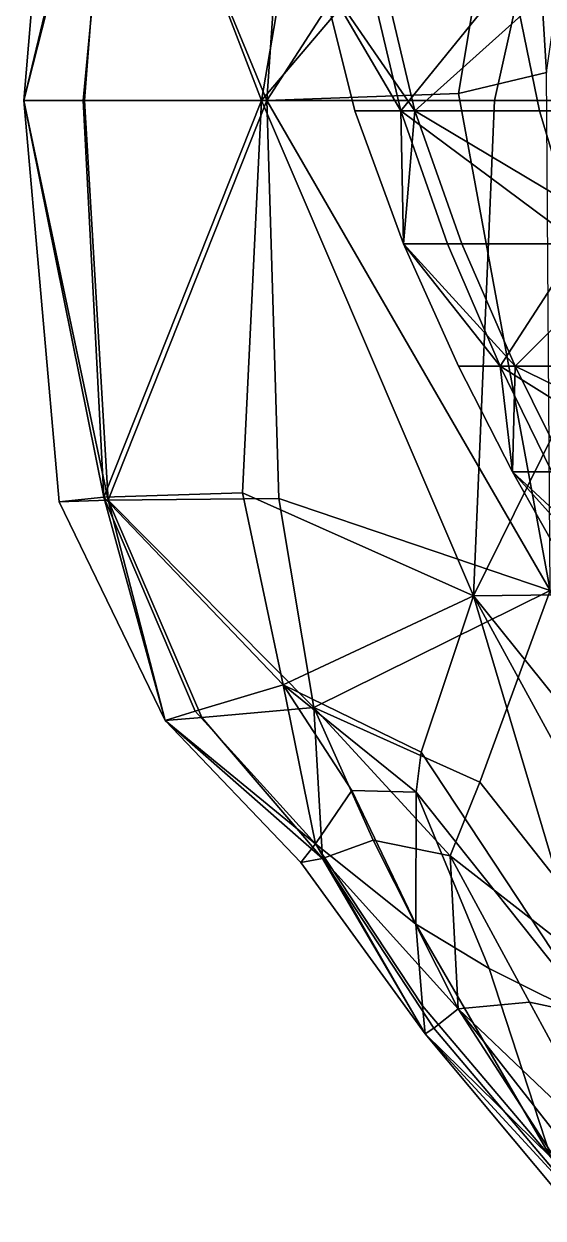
# Model space of a CAD drawing. Extents: x -114 to 115, y -117 to 399.
# Drawn here: x -110.5 to -68.6, y -14.7 to 81.6 of the extents above; entities that cross this region are included whole.
import ezdxf

# ---------------------------------------------------------------- set-up
doc = ezdxf.new("R2010")
doc.units = 0

msp = doc.modelspace()

# ---------------------------------------------------------------- linework, layer by layer
for points in [[(-70.155487, 107.556396, -107.571098), (-90.876663, 75.435822, -69.888069), (-75.438522, 76.004669, -105.12252)], [(-70.155487, 107.556396, -107.571098), (-88.807297, 105.456978, -69.749947), (-90.876663, 75.435822, -69.888069)], [(-70.155487, 107.556396, -107.571098), (-75.438522, 76.004669, -105.12252), (-68.325806, 77.711189, -127.189323)], [(-70.155487, 107.556396, -107.571098), (-68.325806, 77.711189, -127.189323), (-64.388306, 105.29187, -129.758408)], [(-102.852112, 105.45697, 54.565376), (-110.477509, 75.435822, 12.589323), (-107.965012, 105.45697, 14.729055)], [(-102.852112, 105.45697, 54.565376), (-105.685776, 75.435822, 50.648308), (-110.477509, 75.435822, 12.589323)], [(-103.286362, 105.45697, -27.510454), (-110.477509, 75.435822, 12.589323), (-105.577301, 75.435822, -28.359583)], [(-103.286362, 105.45697, -27.510454), (-107.965012, 105.45697, 14.729055), (-110.477509, 75.435822, 12.589323)], [(-102.852112, 105.45697, 54.565376), (-91.310577, 75.435822, 83.507019), (-105.685776, 75.435822, 50.648308)], [(-103.286362, 105.45697, -27.510454), (-105.577301, 75.435822, -28.359583), (-90.876663, 75.435822, -69.888069)], [(-103.286362, 105.45697, -27.510454), (-90.876663, 75.435822, -69.888069), (-88.807297, 105.456978, -69.749947)], [(-102.852112, 105.45697, 54.565376), (-86.17762, 105.45697, 89.616989), (-91.310577, 75.435822, 83.507019)], [(-65.840065, 105.45697, 117.169846), (-91.310577, 75.435822, 83.507019), (-86.17762, 105.45697, 89.616989)], [(-65.840065, 105.45697, 117.169846), (-72.520645, 75.435822, 109.597137), (-91.310577, 75.435822, 83.507019)], [(-65.840065, 105.45697, 117.169846), (-54.484734, 75.435822, 127.350334), (-72.520645, 75.435822, 109.597137)], [(-78.950241, 74.609856, 49.067329), (-81.573029, 85.647362, 49.860527), (-86.527504, 85.647354, 14.484907)], [(-80.092422, 74.609863, -21.452723), (-86.527504, 85.647354, 14.484907), (-82.683319, 85.647362, -22.14892)], [(-78.950241, 74.609856, 49.067329), (-86.527504, 85.647354, 14.484907), (-83.790001, 74.609856, 14.357679)], [(-80.092422, 74.609863, -21.452723), (-83.790001, 74.609856, 14.357679), (-86.527504, 85.647354, 14.484907)], [(-80.092422, 74.609863, -21.452723), (-82.683319, 85.647362, -22.14892), (-71.150757, 85.647362, -57.198265)], [(-78.950241, 74.609856, 49.067329), (-66.709587, 85.647362, 81.135254), (-81.573029, 85.647362, 49.860527)], [(-80.092422, 74.609863, -21.452723), (-71.150757, 85.647362, -57.198265), (-68.896072, 74.609863, -55.536415)], [(-78.950241, 74.609856, 49.067329), (-64.349884, 74.609863, 79.73748), (-66.709587, 85.647362, 81.135254)], [(-53.752243, 74.609863, -82.210655), (-71.150757, 85.647362, -57.198265), (-56.017693, 85.647362, -84.044716)], [(-53.752243, 74.609863, -82.210655), (-68.896072, 74.609863, -55.536415), (-71.150757, 85.647362, -57.198265)], [(-68.041969, 35.922768, -99.447258), (-68.325806, 77.711189, -127.189323), (-75.438522, 76.004669, -105.12252)], [(-103.681824, 43.211578, -27.545076), (-110.477509, 75.435822, 12.589323), (-107.630142, 43.080803, 10.348921)], [(-103.681824, 43.211578, -27.545076), (-105.577301, 75.435822, -28.359583), (-110.477509, 75.435822, 12.589323)], [(-104.044464, 43.44046, 45.145363), (-110.477509, 75.435822, 12.589323), (-105.685776, 75.435822, 50.648308)], [(-104.044464, 43.44046, 45.145363), (-107.630142, 43.080803, 10.348921), (-110.477509, 75.435822, 12.589323)], [(-104.044464, 43.44046, 45.145363), (-105.685776, 75.435822, 50.648308), (-91.310577, 75.435822, 83.507019)], [(-103.681824, 43.211578, -27.545076), (-90.876663, 75.435822, -69.888069), (-105.577301, 75.435822, -28.359583)], [(-104.044464, 43.44046, 45.145363), (-91.310577, 75.435822, 83.507019), (-92.85347, 43.800133, 74.325951)], [(-103.681824, 43.211578, -27.545076), (-89.933083, 43.342354, -66.598198), (-90.876663, 75.435822, -69.888069)], [(-74.211609, 35.47686, 92.986176), (-92.85347, 43.800133, 74.325951), (-91.310577, 75.435822, 83.507019)], [(-74.211609, 35.47686, 92.986176), (-91.310577, 75.435822, 83.507019), (-72.520645, 75.435822, 109.597137)], [(-68.041969, 35.922768, -99.447258), (-75.438522, 76.004669, -105.12252), (-90.876663, 75.435822, -69.888069)], [(-68.041969, 35.922768, -99.447258), (-90.876663, 75.435822, -69.888069), (-89.933083, 43.342354, -66.598198)], [(-74.211609, 35.47686, 92.986176), (-54.484734, 75.435822, 127.350334), (-53.469543, 35.724289, 113.51506)], [(-74.211609, 35.47686, 92.986176), (-72.520645, 75.435822, 109.597137), (-54.484734, 75.435822, 127.350334)], [(-80.092422, 74.609863, -21.452723), (-79.877502, 63.897358, 14.175848), (-83.790001, 74.609856, 14.357679)], [(-78.950241, 74.609856, 49.067329), (-83.790001, 74.609856, 14.357679), (-79.877502, 63.897358, 14.175848)], [(-80.092422, 74.609863, -21.452723), (-76.326538, 63.897362, -20.504915), (-79.877502, 63.897358, 14.175848)], [(-80.092422, 74.609863, -21.452723), (-65.67363, 63.897354, -53.161247), (-76.326538, 63.897362, -20.504915)], [(-80.092422, 74.609863, -21.452723), (-68.896072, 74.609863, -55.536415), (-65.67363, 63.897354, -53.161247)], [(-78.950241, 74.609856, 49.067329), (-79.877502, 63.897358, 14.175848), (-75.152466, 63.897362, 47.913307)], [(-78.950241, 74.609856, 49.067329), (-60.977341, 63.897358, 77.739746), (-64.349884, 74.609863, 79.73748)], [(-78.950241, 74.609856, 49.067329), (-75.152466, 63.897362, 47.913307), (-60.977341, 63.897358, 77.739746)], [(-53.752243, 74.609863, -82.210655), (-65.67363, 63.897354, -53.161247), (-68.896072, 74.609863, -55.536415)], [(-70.854271, 54.022358, 46.609566), (-75.152466, 63.897362, 47.913307), (-79.877502, 63.897358, 14.175848)], [(-72.070541, 54.022358, -19.40645), (-79.877502, 63.897358, 14.175848), (-76.326538, 63.897362, -20.504915)], [(-70.854271, 54.022358, 46.609566), (-79.877502, 63.897358, 14.175848), (-75.427505, 54.022354, 13.96903)], [(-72.070541, 54.022358, -19.40645), (-75.427505, 54.022354, 13.96903), (-79.877502, 63.897358, 14.175848)], [(-72.070541, 54.022358, -19.40645), (-76.326538, 63.897362, -20.504915), (-65.67363, 63.897354, -53.161247)], [(-70.854271, 54.022358, 46.609566), (-60.977341, 63.897358, 77.739746), (-75.152466, 63.897362, 47.913307)], [(-72.070541, 54.022358, -19.40645), (-65.67363, 63.897354, -53.161247), (-62.008484, 54.022358, -50.459785)], [(-70.854271, 54.022358, 46.609566), (-57.141472, 54.022354, 75.467575), (-60.977341, 63.897358, 77.739746)], [(-70.854271, 54.022358, 46.609566), (-75.427505, 54.022354, 13.96903), (-71.077499, 45.49736, 13.766859)], [(-72.070541, 54.022358, -19.40645), (-71.077499, 45.49736, 13.766859), (-75.427505, 54.022354, 13.96903)], [(-72.070541, 54.022358, -19.40645), (-67.914551, 45.49736, -18.329401), (-71.077499, 45.49736, 13.766859)], [(-72.070541, 54.022358, -19.40645), (-58.425697, 45.49736, -47.819038), (-67.914551, 45.49736, -18.329401)], [(-72.070541, 54.022358, -19.40645), (-62.008484, 54.022358, -50.459785), (-58.425697, 45.49736, -47.819038)], [(-70.854271, 54.022358, 46.609566), (-71.077499, 45.49736, 13.766859), (-66.656075, 45.49736, 45.33654)], [(-70.854271, 54.022358, 46.609566), (-53.391808, 45.49736, 73.246452), (-57.141472, 54.022354, 75.467575)], [(-70.854271, 54.022358, 46.609566), (-66.656075, 45.49736, 45.33654), (-53.391808, 45.49736, 73.246452)], [(-62.155312, 37.209862, 43.972984), (-71.077499, 45.49736, 13.766859), (-66.402504, 37.209862, 13.549589)], [(-62.155312, 37.209862, 43.972984), (-66.656075, 45.49736, 45.33654), (-71.077499, 45.49736, 13.766859)], [(-63.639633, 37.209854, -17.161242), (-71.077499, 45.49736, 13.766859), (-67.914551, 45.49736, -18.329401)], [(-63.639633, 37.209854, -17.161242), (-66.402504, 37.209862, 13.549589), (-71.077499, 45.49736, 13.766859)], [(-104.044464, 43.44046, 45.145363), (-99.088028, 25.438803, 9.645056), (-107.630142, 43.080803, 10.348921)], [(-104.044464, 43.44046, 45.145363), (-92.85347, 43.800133, 74.325951), (-89.569611, 28.316107, 66.497063)], [(-104.044464, 43.44046, 45.145363), (-96.666122, 26.185736, 41.888466), (-99.088028, 25.438803, 9.645056)], [(-104.044464, 43.44046, 45.145363), (-89.569611, 28.316107, 66.497063), (-96.666122, 26.185736, 41.888466)], [(-74.211609, 35.47686, 92.986176), (-89.569611, 28.316107, 66.497063), (-92.85347, 43.800133, 74.325951)], [(-103.681824, 43.211578, -27.545076), (-107.630142, 43.080803, 10.348921), (-99.088028, 25.438803, 9.645056)], [(-103.681824, 43.211578, -27.545076), (-87.102341, 26.485006, -60.42765), (-89.933083, 43.342354, -66.598198)], [(-103.681824, 43.211578, -27.545076), (-96.133911, 25.672743, -25.903521), (-87.102341, 26.485006, -60.42765)], [(-103.681824, 43.211578, -27.545076), (-99.088028, 25.438803, 9.645056), (-96.133911, 25.672743, -25.903521)], [(-68.041969, 35.922768, -99.447258), (-89.933083, 43.342354, -66.598198), (-87.102341, 26.485006, -60.42765)], [(-68.041969, 35.922768, -99.447258), (-87.102341, 26.485006, -60.42765), (-73.713234, 20.450903, -81.684395)], [(-74.211609, 35.47686, 92.986176), (-53.469543, 35.724289, 113.51506), (-42.511429, -3.98726, 91.37249)], [(-68.041969, 35.922768, -99.447258), (-73.713234, 20.450903, -81.684395), (-57.686508, 0.145743, -77.430885)], [(-74.211609, 35.47686, 92.986176), (-78.450012, 22.884787, 75.466331), (-89.569611, 28.316107, 66.497063)], [(-74.211609, 35.47686, 92.986176), (-63.958908, 0.946585, 60.791763), (-78.450012, 22.884787, 75.466331)], [(-74.211609, 35.47686, 92.986176), (-53.311531, -2.753793, 72.4916), (-63.958908, 0.946585, 60.791763)], [(-74.211609, 35.47686, 92.986176), (-42.511429, -3.98726, 91.37249), (-53.311531, -2.753793, 72.4916)], [(-86.970932, 15.496108, 38.445679), (-96.666122, 26.185736, 41.888466), (-89.569611, 28.316107, 66.497063)], [(-78.839622, 19.654562, 66.776825), (-89.569611, 28.316107, 66.497063), (-78.450012, 22.884787, 75.466331)], [(-78.839622, 19.654562, 66.776825), (-84.044357, 19.785055, 58.758522), (-89.569611, 28.316107, 66.497063)], [(-86.970932, 15.496108, 38.445679), (-89.569611, 28.316107, 66.497063), (-84.044357, 19.785055, 58.758522)], [(-86.970932, 15.496108, 38.445679), (-99.088028, 25.438803, 9.645056), (-96.666122, 26.185736, 41.888466)], [(-86.405617, 14.302268, -24.125437), (-87.102341, 26.485006, -60.42765), (-96.133911, 25.672743, -25.903521)], [(-76.101334, 14.524756, -71.416679), (-87.102341, 26.485006, -60.42765), (-82.303169, 15.787124, -53.521858)], [(-76.101334, 14.524756, -71.416679), (-73.713234, 20.450903, -81.684395), (-87.102341, 26.485006, -60.42765)], [(-86.405617, 14.302268, -24.125437), (-82.303169, 15.787124, -53.521858), (-87.102341, 26.485006, -60.42765)], [(-86.405617, 14.302268, -24.125437), (-96.133911, 25.672743, -25.903521), (-99.088028, 25.438803, 9.645056)], [(-86.405617, 14.302268, -24.125437), (-99.088028, 25.438803, 9.645056), (-88.153595, 13.974051, 8.479063)], [(-86.970932, 15.496108, 38.445679), (-88.153595, 13.974051, 8.479063), (-99.088028, 25.438803, 9.645056)], [(-78.839622, 19.654562, 66.776825), (-78.450012, 22.884787, 75.466331), (-63.958908, 0.946585, 60.791763)], [(-76.101334, 14.524756, -71.416679), (-57.686508, 0.145743, -77.430885), (-73.713234, 20.450903, -81.684395)], [(-86.970932, 15.496108, 38.445679), (-84.044357, 19.785055, 58.758522), (-78.863083, 9.008201, 49.848511)], [(-78.839622, 19.654562, 66.776825), (-78.863083, 9.008201, 49.848511), (-84.044357, 19.785055, 58.758522)], [(-78.839622, 19.654562, 66.776825), (-72.970467, 5.428908, 54.001297), (-78.863083, 9.008201, 49.848511)], [(-78.839622, 19.654562, 66.776825), (-63.958908, 0.946585, 60.791763), (-72.970467, 5.428908, 54.001297)], [(-86.970932, 15.496108, 38.445679), (-78.129242, 0.150779, 4.852278), (-88.153595, 13.974051, 8.479063)], [(-86.970932, 15.496108, 38.445679), (-78.341553, 2.407859, 32.434616), (-78.129242, 0.150779, 4.852278)], [(-86.970932, 15.496108, 38.445679), (-78.863083, 9.008201, 49.848511), (-78.341553, 2.407859, 32.434616)], [(-86.405617, 14.302268, -24.125437), (-75.454315, 2.172042, -48.026299), (-82.303169, 15.787124, -53.521858)], [(-76.101334, 14.524756, -71.416679), (-82.303169, 15.787124, -53.521858), (-75.454315, 2.172042, -48.026299)], [(-76.101334, 14.524756, -71.416679), (-69.703735, 2.718817, -65.483452), (-57.686508, 0.145743, -77.430885)], [(-76.101334, 14.524756, -71.416679), (-75.454315, 2.172042, -48.026299), (-69.703735, 2.718817, -65.483452)], [(-86.405617, 14.302268, -24.125437), (-88.153595, 13.974051, 8.479063), (-78.129242, 0.150779, 4.852278)], [(-86.405617, 14.302268, -24.125437), (-77.431671, 0.613379, -24.700647), (-75.454315, 2.172042, -48.026299)], [(-86.405617, 14.302268, -24.125437), (-78.129242, 0.150779, 4.852278), (-77.431671, 0.613379, -24.700647)], [(-67.986603, -9.791856, 30.166765), (-78.863083, 9.008201, 49.848511), (-72.970467, 5.428908, 54.001297)], [(-67.986603, -9.791856, 30.166765), (-78.341553, 2.407859, 32.434616), (-78.863083, 9.008201, 49.848511)], [(-67.986603, -9.791856, 30.166765), (-72.970467, 5.428908, 54.001297), (-63.958908, 0.946585, 60.791763)], [(-67.986603, -9.791856, 30.166765), (-78.129242, 0.150779, 4.852278), (-78.341553, 2.407859, 32.434616)], [(-64.761452, -14.362687, -26.146639), (-75.454315, 2.172042, -48.026299), (-77.431671, 0.613379, -24.700647)], [(-62.940247, -9.775949, -56.202873), (-69.703735, 2.718817, -65.483452), (-75.454315, 2.172042, -48.026299)], [(-62.940247, -9.775949, -56.202873), (-75.454315, 2.172042, -48.026299), (-63.614647, -12.982881, -44.860825)], [(-64.761452, -14.362687, -26.146639), (-63.614647, -12.982881, -44.860825), (-75.454315, 2.172042, -48.026299)], [(-62.940247, -9.775949, -56.202873), (-57.686508, 0.145743, -77.430885), (-69.703735, 2.718817, -65.483452)], [(-64.761452, -14.362687, -26.146639), (-77.431671, 0.613379, -24.700647), (-78.129242, 0.150779, 4.852278)], [(-67.986603, -9.791856, 30.166765), (-65.703171, -14.707017, 1.813986), (-78.129242, 0.150779, 4.852278)], [(-64.761452, -14.362687, -26.146639), (-78.129242, 0.150779, 4.852278), (-65.703171, -14.707017, 1.813986)]]:
    msp.add_3dface(points)

doc.saveas('drawing.dxf')
